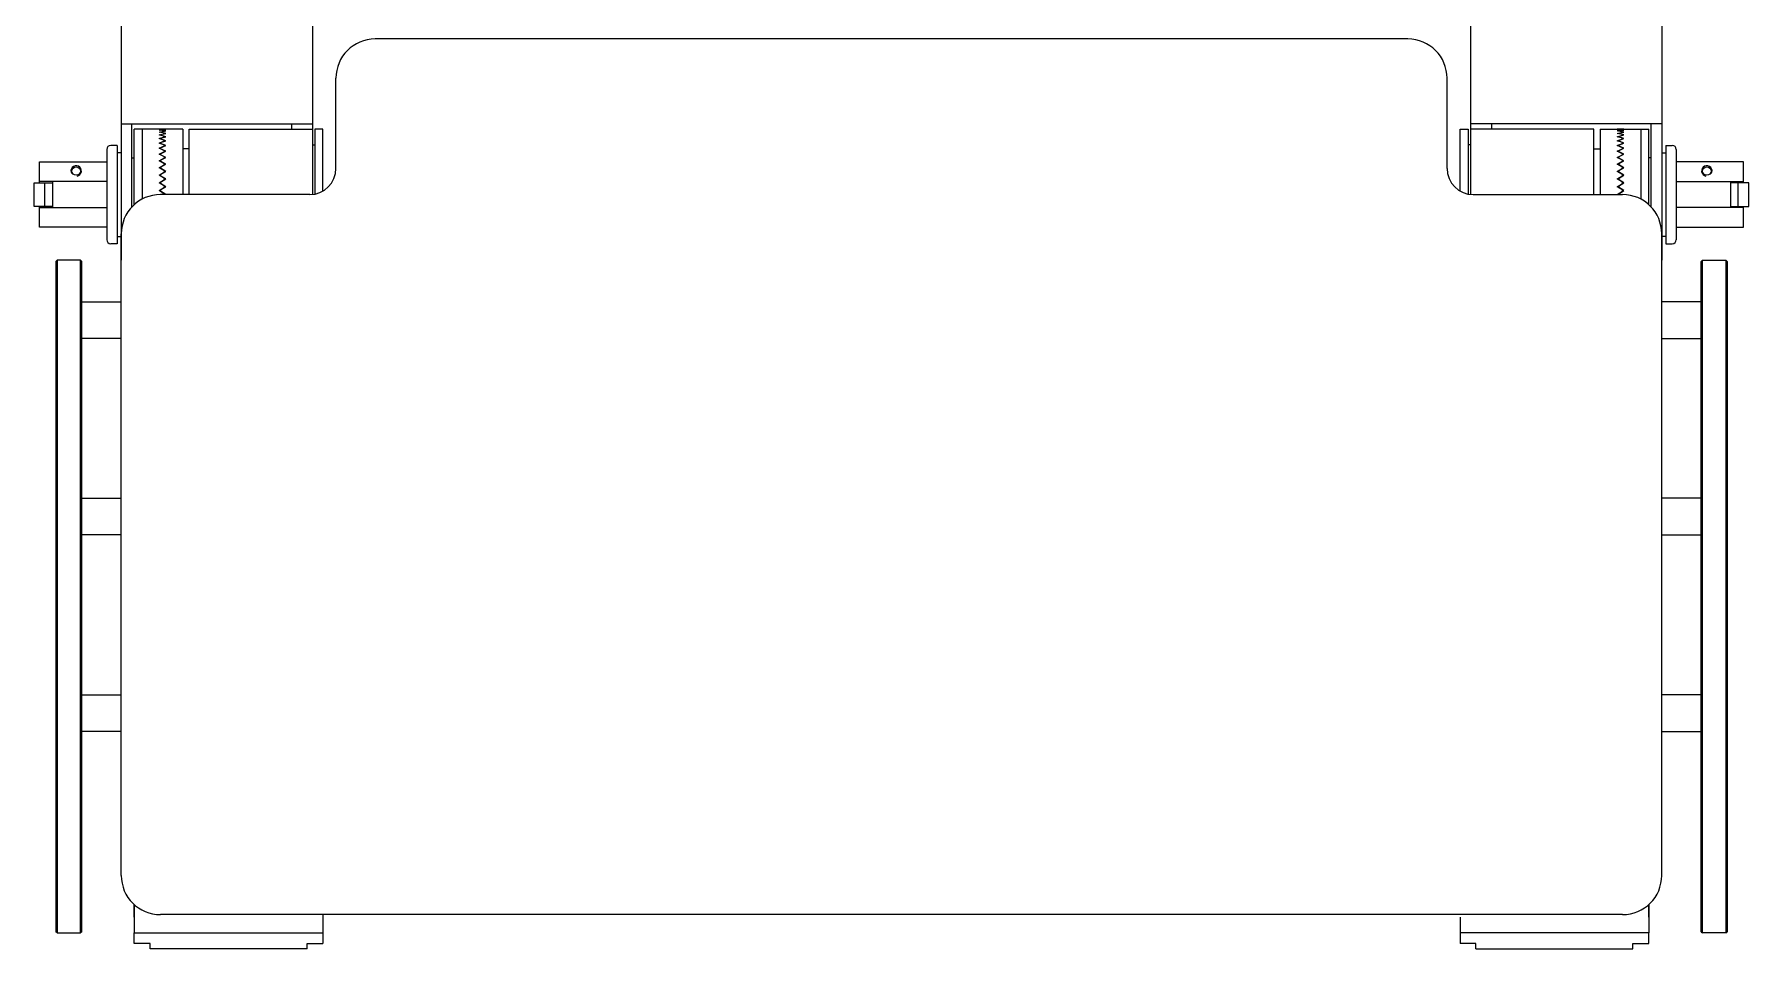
# Model space of a CAD drawing. Header units: millimetres. Extents: x 1448174 to 1599581, y -224422 to -106989.
# Drawn here: x 1483326 to 1483887, y -124601 to -124302 of the extents above; entities that cross this region are included whole.
import ezdxf

# ---------------------------------------------------------------- set-up
doc = ezdxf.new("R2010")
doc.units = ezdxf.units.MM
doc.header["$LTSCALE"] = 600
doc.header["$MEASUREMENT"] = 0
doc.layers.add('furniture', color=30, linetype='Continuous', lineweight=9)

msp = doc.modelspace()

# ---------------------------------------------------------------- linework, layer by layer
at = {"layer": 'furniture'}
for p, q in [((1483354.6001, -124281.3131), (1483354.6001, -124375.4808)), ((1483417.0933, -124281.3131), (1483417.0933, -124354.0365)), ((1483795.8244, -124281.3131), (1483795.8244, -124354.0365)), ((1483858.3175, -124281.3131), (1483858.3175, -124375.4808)), ((1483775.2787, -124303.2129), (1483437.639, -124303.2129)), ((1483424.7979, -124345.5187), (1483424.7979, -124316.0539)), ((1483788.1197, -124345.5187), (1483788.1197, -124316.0539)), ((1483354.6001, -124330.9652), (1483417.0933, -124330.9652)), ((1483358.0244, -124358.1902), (1483358.0244, -124330.9652)), ((1483410.2447, -124330.9652), (1483410.2447, -124332.6773)), ((1483858.3175, -124330.9652), (1483795.8244, -124330.9652)), ((1483802.6729, -124330.9652), (1483802.6729, -124332.6773)), ((1483854.8932, -124358.1902), (1483854.8932, -124330.9652)), ((1483358.8805, -124357.3493), (1483358.8805, -124332.6777)), ((1483361.4487, -124332.6777), (1483358.8805, -124332.6777)), ((1483361.4487, -124332.6777), (1483361.4487, -124355.5634)), ((1483368.7253, -124332.678), (1483361.4487, -124332.678)), ((1483361.4487, -124332.678), (1483361.4487, -124355.5634)), ((1483367.0132, -124332.7164), (1483368.7253, -124332.678)), ((1483368.7253, -124332.8134), (1483367.0132, -124332.7164)), ((1483367.0132, -124333.0279), (1483368.7253, -124332.8547)), ((1483368.7253, -124333.2589), (1483367.0132, -124333.0279)), ((1483367.0132, -124333.6464), (1483368.7253, -124333.3409)), ((1483368.7253, -124334.008), (1483367.0132, -124333.6464)), ((1483367.0132, -124334.5628), (1483368.7253, -124334.1294)), ((1483368.7253, -124335.0498), (1483367.0132, -124334.5628)), ((1483367.0132, -124335.7639), (1483368.7253, -124335.2089)), ((1483368.7253, -124336.3691), (1483367.0132, -124335.7639)), ((1483367.0132, -124337.232), (1483368.7253, -124336.5636)), ((1483374.7178, -124332.6777), (1483367.4412, -124332.6777)), ((1483367.4638, -124337.1043), (1483369.1767, -124336.4939)), ((1483367.4654, -124335.8789), (1483367.4657, -124335.6575)), ((1483369.1767, -124336.4939), (1483367.4654, -124335.8789)), ((1483367.4657, -124335.6575), (1483369.1785, -124335.1586)), ((1483367.467, -124334.6551), (1483367.4673, -124334.4794)), ((1483369.1785, -124335.1586), (1483367.467, -124334.6551)), ((1483367.4673, -124334.4794), (1483369.1799, -124334.0992)), ((1483367.4683, -124333.7145), (1483367.4684, -124333.5872)), ((1483369.1799, -124334.0992), (1483367.4683, -124333.7145)), ((1483367.4684, -124333.5872), (1483369.181, -124333.2928)), ((1483367.4691, -124333.0709), (1483367.4692, -124332.9938)), ((1483369.181, -124333.2928), (1483367.4691, -124333.0709)), ((1483367.4692, -124332.9938), (1483369.1815, -124332.8661)), ((1483367.4696, -124332.7079), (1483369.1818, -124332.683)), ((1483367.4696, -124332.7338), (1483367.4696, -124332.7079)), ((1483369.1815, -124332.8661), (1483367.4696, -124332.7338)), ((1483368.7253, -124332.8547), (1483368.7253, -124332.8134)), ((1483368.7253, -124332.8547), (1483368.7253, -124332.8134)), ((1483368.7253, -124333.3409), (1483368.7253, -124333.2589)), ((1483368.7253, -124333.3409), (1483368.7253, -124333.2589)), ((1483368.7253, -124334.1294), (1483368.7253, -124334.008)), ((1483368.7253, -124334.1294), (1483368.7253, -124334.008)), ((1483368.7253, -124335.2089), (1483368.7253, -124335.0498)), ((1483368.7253, -124335.2089), (1483368.7253, -124335.0498)), ((1483368.7253, -124336.5636), (1483368.7253, -124336.3691)), ((1483368.7253, -124336.5636), (1483368.7253, -124336.3691)), ((1483374.7178, -124332.6777), (1483374.7178, -124354.0794)), ((1483376.858, -124354.0794), (1483376.858, -124332.6773)), ((1483376.858, -124332.6773), (1483417.0933, -124332.6773)), ((1483417.9494, -124332.6777), (1483417.9494, -124353.9064)), ((1483420.5176, -124332.6777), (1483417.9494, -124332.6777)), ((1483420.5176, -124352.9324), (1483420.5176, -124332.6777)), ((1483792.4001, -124332.6777), (1483794.9683, -124332.6777)), ((1483792.4001, -124352.9324), (1483792.4001, -124332.6777)), ((1483794.9683, -124332.6777), (1483794.9683, -124353.9064)), ((1483836.0597, -124332.6773), (1483795.8244, -124332.6773)), ((1483836.0597, -124354.0794), (1483836.0597, -124332.6773)), ((1483838.1999, -124332.6777), (1483838.1999, -124354.0794)), ((1483838.1999, -124332.6777), (1483845.4765, -124332.6777)), ((1483845.448, -124332.7079), (1483843.7359, -124332.683)), ((1483843.7361, -124332.8661), (1483845.4481, -124332.7338)), ((1483845.4484, -124332.9938), (1483843.7361, -124332.8661)), ((1483843.7367, -124333.2928), (1483845.4485, -124333.0709)), ((1483845.4492, -124333.5872), (1483843.7367, -124333.2928)), ((1483843.7378, -124334.0992), (1483845.4494, -124333.7145)), ((1483845.4504, -124334.4794), (1483843.7378, -124334.0992)), ((1483843.7392, -124335.1586), (1483845.4506, -124334.6551)), ((1483845.452, -124335.6575), (1483843.7392, -124335.1586)), ((1483843.7409, -124336.4939), (1483845.4523, -124335.8789)), ((1483845.4539, -124337.1043), (1483843.7409, -124336.4939)), ((1483845.9045, -124332.7164), (1483844.1924, -124332.678)), ((1483844.1924, -124332.678), (1483851.469, -124332.678)), ((1483844.1924, -124332.8134), (1483845.9045, -124332.7164)), ((1483844.1924, -124332.8547), (1483844.1924, -124332.8134)), ((1483844.1924, -124332.8547), (1483844.1924, -124332.8134)), ((1483845.9045, -124333.0279), (1483844.1924, -124332.8547)), ((1483844.1924, -124333.2589), (1483845.9045, -124333.0279)), ((1483844.1924, -124333.3409), (1483844.1924, -124333.2589)), ((1483844.1924, -124333.3409), (1483844.1924, -124333.2589)), ((1483845.9045, -124333.6464), (1483844.1924, -124333.3409)), ((1483844.1924, -124334.008), (1483845.9045, -124333.6464)), ((1483844.1924, -124334.1294), (1483844.1924, -124334.008)), ((1483844.1924, -124334.1294), (1483844.1924, -124334.008)), ((1483845.9045, -124334.5628), (1483844.1924, -124334.1294)), ((1483844.1924, -124335.0498), (1483845.9045, -124334.5628)), ((1483844.1924, -124335.2089), (1483844.1924, -124335.0498)), ((1483844.1924, -124335.2089), (1483844.1924, -124335.0498)), ((1483845.9045, -124335.7639), (1483844.1924, -124335.2089)), ((1483844.1924, -124336.3691), (1483845.9045, -124335.7639)), ((1483844.1924, -124336.5636), (1483844.1924, -124336.3691)), ((1483844.1924, -124336.5636), (1483844.1924, -124336.3691)), ((1483845.9045, -124337.232), (1483844.1924, -124336.5636)), ((1483845.4481, -124332.7338), (1483845.448, -124332.7079)), ((1483845.4485, -124333.0709), (1483845.4484, -124332.9938)), ((1483845.4494, -124333.7145), (1483845.4492, -124333.5872)), ((1483845.4506, -124334.6551), (1483845.4504, -124334.4794)), ((1483845.4523, -124335.8789), (1483845.452, -124335.6575)), ((1483851.469, -124332.6777), (1483851.469, -124355.5634)), ((1483851.469, -124332.6777), (1483854.0372, -124332.6777)), ((1483851.469, -124332.678), (1483851.469, -124355.5634)), ((1483854.0372, -124357.3493), (1483854.0372, -124332.6777)), ((1483349.8918, -124339.3122), (1483349.8918, -124368.8465)), ((1483353.316, -124338.0281), (1483351.1759, -124338.0281)), ((1483353.316, -124338.0281), (1483353.316, -124370.1306)), ((1483353.316, -124340.3823), (1483353.316, -124367.7766)), ((1483354.6001, -124340.3823), (1483353.316, -124340.3823)), ((1483358.0244, -124342.0941), (1483358.8805, -124342.0941)), ((1483368.7253, -124337.9466), (1483367.0132, -124337.232)), ((1483367.0132, -124338.9458), (1483368.7253, -124338.1737)), ((1483368.7253, -124339.7594), (1483367.0132, -124338.9458)), ((1483367.0132, -124340.8802), (1483368.7253, -124340.0157)), ((1483368.7253, -124341.781), (1483367.0132, -124340.8802)), ((1483367.0132, -124343.0071), (1483368.7253, -124342.0628)), ((1483367.4562, -124342.828), (1483369.1695, -124341.9426)), ((1483367.4585, -124341.0528), (1483367.459, -124340.7158)), ((1483369.1695, -124341.9426), (1483367.4585, -124341.0528)), ((1483367.459, -124340.7158), (1483369.1722, -124339.9108)), ((1483367.4611, -124339.1013), (1483367.4615, -124338.7986)), ((1483369.1722, -124339.9108), (1483367.4611, -124339.1013)), ((1483367.4615, -124338.7986), (1483369.1746, -124338.0857)), ((1483367.4634, -124337.3682), (1483367.4638, -124337.1043)), ((1483369.1746, -124338.0857), (1483367.4634, -124337.3682)), ((1483368.7253, -124338.1737), (1483368.7253, -124337.9466)), ((1483368.7253, -124338.1737), (1483368.7253, -124337.9466)), ((1483368.7253, -124340.0157), (1483368.7253, -124339.7594)), ((1483368.7253, -124340.0157), (1483368.7253, -124339.7594)), ((1483368.7253, -124342.0628), (1483368.7253, -124341.781)), ((1483368.7253, -124342.0628), (1483368.7253, -124341.781)), ((1483376.858, -124339.0975), (1483374.7178, -124339.0975)), ((1483417.0933, -124337.8141), (1483417.9494, -124337.8141)), ((1483795.8244, -124337.8141), (1483794.9683, -124337.8141)), ((1483836.0597, -124339.0975), (1483838.1999, -124339.0975)), ((1483843.7431, -124338.0857), (1483845.4542, -124337.3682)), ((1483845.4561, -124338.7986), (1483843.7431, -124338.0857)), ((1483843.7455, -124339.9108), (1483845.4565, -124339.1013)), ((1483845.4587, -124340.7158), (1483843.7455, -124339.9108)), ((1483843.7482, -124341.9426), (1483845.4591, -124341.0528)), ((1483845.4615, -124342.828), (1483843.7482, -124341.9426)), ((1483844.1924, -124337.9466), (1483845.9045, -124337.232)), ((1483844.1924, -124338.1737), (1483844.1924, -124337.9466)), ((1483844.1924, -124338.1737), (1483844.1924, -124337.9466)), ((1483845.9045, -124338.9458), (1483844.1924, -124338.1737)), ((1483844.1924, -124339.7594), (1483845.9045, -124338.9458)), ((1483844.1924, -124340.0157), (1483844.1924, -124339.7594)), ((1483844.1924, -124340.0157), (1483844.1924, -124339.7594)), ((1483845.9045, -124340.8802), (1483844.1924, -124340.0157)), ((1483844.1924, -124341.781), (1483845.9045, -124340.8802)), ((1483844.1924, -124342.0628), (1483844.1924, -124341.781)), ((1483844.1924, -124342.0628), (1483844.1924, -124341.781)), ((1483845.9045, -124343.0071), (1483844.1924, -124342.0628)), ((1483845.4542, -124337.3682), (1483845.4539, -124337.1043)), ((1483845.4565, -124339.1013), (1483845.4561, -124338.7986)), ((1483845.4591, -124341.0528), (1483845.4587, -124340.7158)), ((1483854.8932, -124342.0941), (1483854.0372, -124342.0941)), ((1483858.3175, -124340.3823), (1483859.6016, -124340.3823)), ((1483859.6016, -124338.0281), (1483859.6016, -124370.1306)), ((1483859.6016, -124338.0281), (1483861.7418, -124338.0281)), ((1483859.6016, -124340.3823), (1483859.6016, -124367.7766)), ((1483863.0259, -124339.3122), (1483863.0259, -124368.8465)), ((1483327.8811, -124350.2271), (1483327.8811, -124343.3785)), ((1483327.8811, -124343.3785), (1483349.8918, -124343.3785)), ((1483368.7253, -124343.9819), (1483367.0132, -124343.0071)), ((1483367.0132, -124345.2955), (1483368.7253, -124344.2851)), ((1483368.7253, -124346.3301), (1483367.0132, -124345.2955)), ((1483367.0132, -124347.712), (1483368.7253, -124346.6502)), ((1483368.7253, -124348.7912), (1483367.0132, -124347.712)), ((1483367.4494, -124347.9201), (1483367.4499, -124347.5114)), ((1483367.4499, -124347.5114), (1483369.1634, -124346.5053)), ((1483367.4526, -124345.4946), (1483367.4531, -124345.1042)), ((1483369.1634, -124346.5053), (1483367.4526, -124345.4946)), ((1483367.4531, -124345.1042), (1483369.1665, -124344.1515)), ((1483367.4557, -124343.1943), (1483367.4562, -124342.828)), ((1483369.1665, -124344.1515), (1483367.4557, -124343.1943)), ((1483368.7253, -124344.2851), (1483368.7253, -124343.9819)), ((1483368.7253, -124344.2851), (1483368.7253, -124343.9819)), ((1483368.7253, -124346.6502), (1483368.7253, -124346.3301)), ((1483368.7253, -124346.6502), (1483368.7253, -124346.3301)), ((1483843.7511, -124344.1515), (1483845.462, -124343.1943)), ((1483845.4645, -124345.1042), (1483843.7511, -124344.1515)), ((1483843.7542, -124346.5053), (1483845.465, -124345.4946)), ((1483845.4677, -124347.5114), (1483843.7542, -124346.5053)), ((1483844.1924, -124343.9819), (1483845.9045, -124343.0071)), ((1483844.1924, -124344.2851), (1483844.1924, -124343.9819)), ((1483844.1924, -124344.2851), (1483844.1924, -124343.9819)), ((1483845.9045, -124345.2955), (1483844.1924, -124344.2851)), ((1483844.1924, -124346.3301), (1483845.9045, -124345.2955)), ((1483844.1924, -124346.6502), (1483844.1924, -124346.3301)), ((1483844.1924, -124346.6502), (1483844.1924, -124346.3301)), ((1483845.9045, -124347.712), (1483844.1924, -124346.6502)), ((1483844.1924, -124348.7912), (1483845.9045, -124347.712)), ((1483845.462, -124343.1943), (1483845.4615, -124342.828)), ((1483845.465, -124345.4946), (1483845.4645, -124345.1042)), ((1483845.4683, -124347.9201), (1483845.4677, -124347.5114)), ((1483885.0366, -124343.3785), (1483863.0259, -124343.3785)), ((1483885.0366, -124350.2271), (1483885.0366, -124343.3785)), ((1483326.1689, -124357.9317), (1483326.1689, -124350.2271)), ((1483326.1689, -124350.2271), (1483332.1614, -124350.2271)), ((1483349.8918, -124349.7991), (1483327.8811, -124349.7991)), ((1483329.5932, -124357.9317), (1483329.5932, -124350.2271)), ((1483332.1614, -124349.7991), (1483332.1614, -124358.3598)), ((1483367.0132, -124350.2213), (1483368.7253, -124349.1237)), ((1483368.7253, -124351.3295), (1483367.0132, -124350.2213)), ((1483367.0132, -124352.7869), (1483368.7253, -124351.6694)), ((1483368.7253, -124353.9079), (1483367.0132, -124352.7869)), ((1483367.4426, -124353.004), (1483367.4432, -124352.5767)), ((1483369.1533, -124354.0848), (1483367.4426, -124353.004)), ((1483367.4432, -124352.5767), (1483369.1568, -124351.5084)), ((1483367.446, -124350.4354), (1483367.4466, -124350.0144)), ((1483369.1568, -124351.5084), (1483367.446, -124350.4354)), ((1483367.4466, -124350.0144), (1483369.1601, -124348.9695)), ((1483369.1601, -124348.9695), (1483367.4494, -124347.9201)), ((1483368.7253, -124349.1237), (1483368.7253, -124348.7912)), ((1483368.7253, -124349.1237), (1483368.7253, -124348.7912)), ((1483368.7253, -124351.6694), (1483368.7253, -124351.3295)), ((1483368.7253, -124351.6694), (1483368.7253, -124351.3295)), ((1483843.7575, -124348.9695), (1483845.4683, -124347.9201)), ((1483845.4711, -124350.0144), (1483843.7575, -124348.9695)), ((1483843.7609, -124351.5084), (1483845.4716, -124350.4354)), ((1483845.4745, -124352.5767), (1483843.7609, -124351.5084)), ((1483843.7643, -124354.0848), (1483845.475, -124353.004)), ((1483844.1924, -124349.1237), (1483844.1924, -124348.7912)), ((1483844.1924, -124349.1237), (1483844.1924, -124348.7912)), ((1483845.9045, -124350.2213), (1483844.1924, -124349.1237)), ((1483844.1924, -124351.3295), (1483845.9045, -124350.2213)), ((1483844.1924, -124351.6694), (1483844.1924, -124351.3295)), ((1483844.1924, -124351.6694), (1483844.1924, -124351.3295)), ((1483845.9045, -124352.7869), (1483844.1924, -124351.6694)), ((1483844.1924, -124353.9079), (1483845.9045, -124352.7869)), ((1483845.4716, -124350.4354), (1483845.4711, -124350.0144)), ((1483845.475, -124353.004), (1483845.4745, -124352.5767)), ((1483863.0259, -124349.7991), (1483885.0366, -124349.7991)), ((1483880.7562, -124349.7991), (1483880.7562, -124358.3598)), ((1483886.7487, -124350.2271), (1483880.7562, -124350.2271)), ((1483883.3244, -124357.9317), (1483883.3244, -124350.2271)), ((1483886.7487, -124357.9317), (1483886.7487, -124350.2271)), ((1483332.1614, -124357.9317), (1483326.1689, -124357.9317)), ((1483327.8811, -124364.7803), (1483327.8811, -124357.9317)), ((1483327.8811, -124358.3598), (1483349.8918, -124358.3598)), ((1483416.2372, -124354.0794), (1483367.4412, -124354.0794)), ((1483368.7253, -124354.0794), (1483368.7253, -124353.9079)), ((1483796.6804, -124354.0794), (1483845.4765, -124354.0794)), ((1483844.1924, -124354.0794), (1483844.1924, -124353.9079)), ((1483885.0366, -124358.3598), (1483863.0259, -124358.3598)), ((1483880.7562, -124357.9317), (1483886.7487, -124357.9317)), ((1483885.0366, -124364.7803), (1483885.0366, -124357.9317)), ((1483349.8918, -124364.7803), (1483327.8811, -124364.7803)), ((1483353.316, -124370.1306), (1483351.1759, -124370.1306)), ((1483353.316, -124367.7766), (1483354.6001, -124367.7766)), ((1483354.6001, -124576.6578), (1483354.6001, -124366.9204)), ((1483858.3175, -124576.6578), (1483858.3175, -124366.9204)), ((1483859.6016, -124367.7766), (1483858.3175, -124367.7766)), ((1483859.6016, -124370.1306), (1483861.7418, -124370.1306)), ((1483863.0259, -124364.7803), (1483885.0366, -124364.7803)), ((1483333.6264, -124375.4812), (1483333.1984, -124375.9092)), ((1483333.6264, -124375.4812), (1483333.6264, -124595.4913)), ((1483341.3311, -124375.4812), (1483333.6264, -124375.4812)), ((1483341.3311, -124595.4913), (1483341.3311, -124375.4812)), ((1483341.3311, -124375.4812), (1483341.7591, -124375.9092)), ((1483871.5866, -124375.4812), (1483871.1586, -124375.9092)), ((1483871.5866, -124375.4812), (1483879.2912, -124375.4812)), ((1483871.5866, -124595.4913), (1483871.5866, -124375.4812)), ((1483879.2912, -124375.4812), (1483879.2912, -124595.4913)), ((1483879.2912, -124375.4812), (1483879.7193, -124375.9092)), ((1483333.1984, -124375.9092), (1483333.1984, -124595.0633)), ((1483341.7591, -124595.0633), (1483341.7591, -124375.9092)), ((1483871.1586, -124595.0633), (1483871.1586, -124375.9092)), ((1483879.7193, -124375.9092), (1483879.7193, -124595.0633)), ((1483341.7591, -124389.1754), (1483354.6001, -124389.1754)), ((1483341.7591, -124401.1604), (1483341.7591, -124389.1754)), ((1483871.1586, -124389.1754), (1483858.3175, -124389.1754)), ((1483871.1586, -124401.1604), (1483871.1586, -124389.1754)), ((1483354.6001, -124401.1604), (1483341.7591, -124401.1604)), ((1483858.3175, -124401.1604), (1483871.1586, -124401.1604)), ((1483341.7591, -124453.3836), (1483354.6001, -124453.3836)), ((1483341.7591, -124465.3686), (1483341.7591, -124453.3836)), ((1483871.1586, -124453.3836), (1483858.3175, -124453.3836)), ((1483871.1586, -124465.3686), (1483871.1586, -124453.3836)), ((1483354.6001, -124465.3686), (1483341.7591, -124465.3686)), ((1483858.3175, -124465.3686), (1483871.1586, -124465.3686)), ((1483341.7591, -124517.5889), (1483354.6001, -124517.5889)), ((1483341.7591, -124529.5739), (1483341.7591, -124517.5889)), ((1483871.1586, -124517.5889), (1483858.3175, -124517.5889)), ((1483871.1586, -124529.5739), (1483871.1586, -124517.5889)), ((1483354.6001, -124529.5739), (1483341.7591, -124529.5739)), ((1483858.3175, -124529.5739), (1483871.1586, -124529.5739)), ((1483358.8805, -124590.3549), (1483358.8805, -124586.2289)), ((1483358.8805, -124586.2289), (1483358.8805, -124595.4913)), ((1483854.0372, -124590.3549), (1483854.0372, -124586.2289)), ((1483854.0372, -124586.2289), (1483854.0372, -124595.4913)), ((1483358.8805, -124590.3549), (1483358.8805, -124595.4913)), ((1483845.4765, -124589.4988), (1483367.4412, -124589.4988)), ((1483420.5176, -124589.4988), (1483420.5176, -124595.4913)), ((1483792.4001, -124590.3549), (1483792.4001, -124595.4913)), ((1483854.0372, -124590.3549), (1483854.0372, -124595.4913)), ((1483333.6264, -124595.4913), (1483333.1984, -124595.0633)), ((1483333.6264, -124595.4913), (1483341.3311, -124595.4913)), ((1483341.7591, -124595.0633), (1483341.3311, -124595.4913)), ((1483358.8805, -124595.4913), (1483420.5176, -124595.4913)), ((1483358.8805, -124598.9156), (1483358.8805, -124595.4913)), ((1483364.0169, -124598.9156), (1483358.8805, -124598.9156)), ((1483364.0169, -124600.6277), (1483364.0169, -124598.9156)), ((1483415.3812, -124600.6277), (1483415.3812, -124598.9156)), ((1483415.3812, -124598.9156), (1483420.5176, -124598.9156)), ((1483420.5176, -124595.4913), (1483420.5176, -124598.9156)), ((1483792.4001, -124595.4913), (1483792.4001, -124598.9156)), ((1483854.0372, -124595.4913), (1483792.4001, -124595.4913)), ((1483797.5365, -124598.9156), (1483792.4001, -124598.9156)), ((1483797.5365, -124600.6277), (1483797.5365, -124598.9156)), ((1483848.9007, -124600.6277), (1483848.9007, -124598.9156)), ((1483848.9007, -124598.9156), (1483854.0372, -124598.9156)), ((1483854.0372, -124598.9156), (1483854.0372, -124595.4913)), ((1483871.1586, -124595.0633), (1483871.5866, -124595.4913)), ((1483879.2912, -124595.4913), (1483871.5866, -124595.4913)), ((1483879.2912, -124595.4913), (1483879.7193, -124595.0633)), ((1483415.3812, -124600.6277), (1483364.0169, -124600.6277)), ((1483797.5365, -124600.6277), (1483848.9007, -124600.6277))]:
    msp.add_line(p, q, dxfattribs=at)
for centre in [(1483339.8661, -124346.3748), (1483873.0516, -124346.3748)]:
    msp.add_circle(centre, 1.3877, dxfattribs=at)
for centre, radius, start, end in [((1483437.639, -124316.0539), 12.8411, 90, 180), ((1483775.2787, -124316.0539), 12.8411, 0, 90), ((1483351.1759, -124339.3122), 1.2841, 90, 180), ((1483861.7418, -124339.3122), 1.2841, 0, 90), ((1483339.8661, -124346.3748), 1.7121, 280, 210), ((1483416.2372, -124345.5187), 8.5607, 270, 0), ((1483796.6804, -124345.5187), 8.5607, 180, 270), ((1483873.0516, -124346.3748), 1.7121, 330, 260), ((1483367.4412, -124366.9204), 12.8411, 90, 180), ((1483845.4765, -124366.9204), 12.8411, 0, 90), ((1483351.1759, -124368.8465), 1.2841, 180, 270), ((1483861.7418, -124368.8465), 1.2841, 270, 0), ((1483367.4412, -124576.6578), 12.8411, 180, 270), ((1483845.4765, -124576.6578), 12.8411, 270, 0)]:
    msp.add_arc(centre, radius, start, end, dxfattribs=at)

doc.saveas('drawing.dxf')
